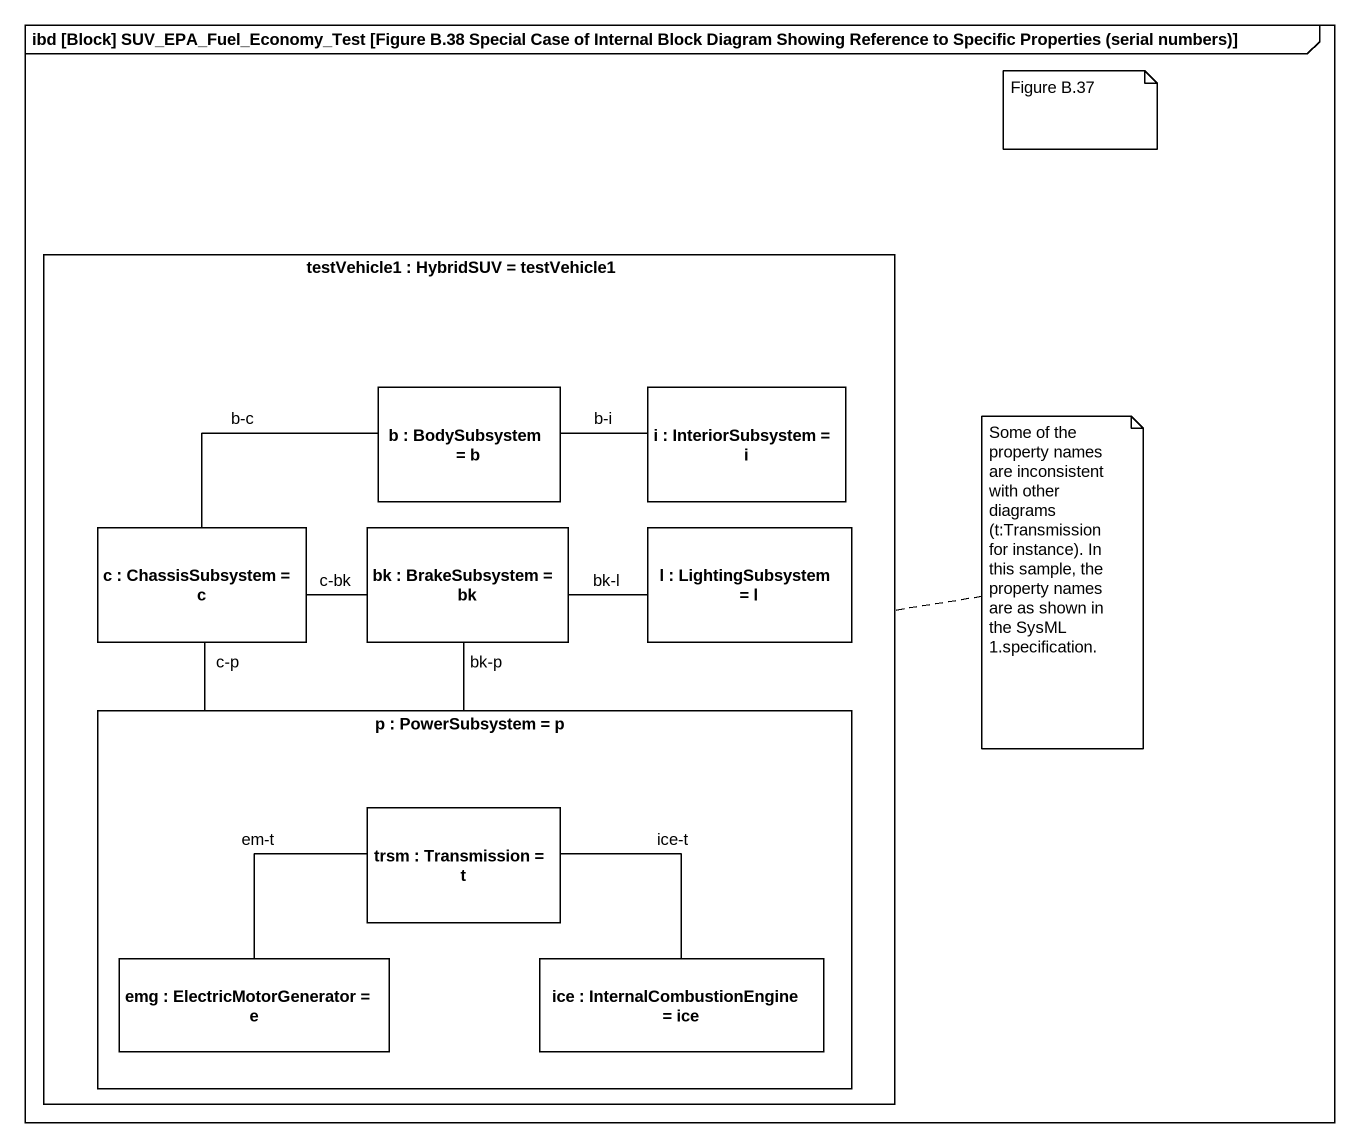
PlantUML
@startuml
mainframe ibd [Block] SUV_EPA_Fuel_Economy_Test [Figure B.38 Special Case of Internal Block Diagram Showing Reference to Specific Properties (serial numbers)]
rectangle "testVehicle1 : HybridSUV = testVehicle1" as testVehicle1 {
  rectangle "b : BodySubsystem = b" as b
  rectangle "i : InteriorSubsystem = i" as i
  rectangle "c : ChassisSubsystem = c" as c
  rectangle "bk : BrakeSubsystem = bk" as bk
  rectangle "l : LightingSubsystem = l" as l
  rectangle "p : PowerSubsystem = p" as p {
    rectangle "trsm : Transmission = t" as trsm
    rectangle "emg : ElectricMotorGenerator = e" as emg
    rectangle "ice : InternalCombustionEngine = ice" as ice
  }
}
b -right- i : b-i
c -right- b : b-c
c -right- bk : c-bk
c -- p : c-p
bk -right- l : bk-l
p -up- bk : bk-p
emg -up- trsm : em-t
ice -up- trsm : ice-t
note as N1
  Figure B.37
end note
note right of testVehicle1 : Some of the property names are inconsistent with other diagrams (t:Transmission for instance). In this sample, the property names are as shown in the SysML 1.specification.
@enduml
